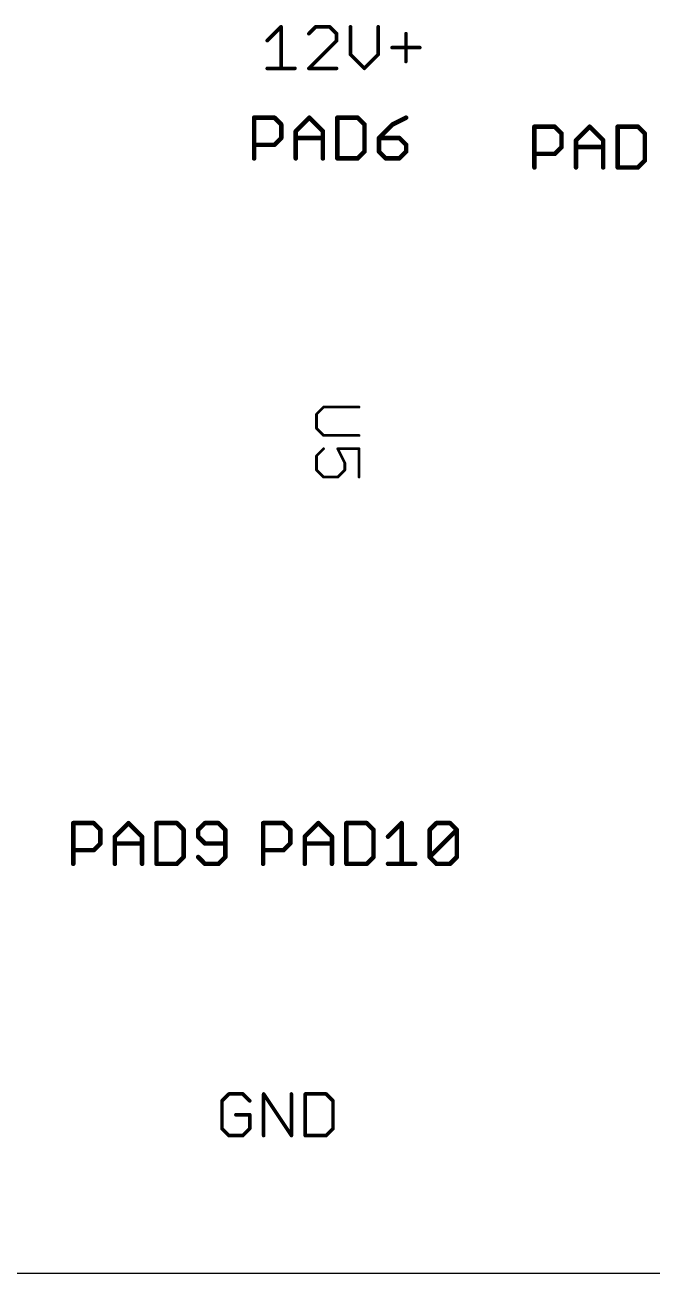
# Model space of a CAD drawing. Extents: x 0 to 11.2, y 0 to 11.2.
# Drawn here: x 4.864 to 5.558, y 0 to 1.38 of the extents above; entities that cross this region are included whole.
import ezdxf

# ---------------------------------------------------------------- set-up
doc = ezdxf.new("R2010")
doc.units = 0
doc.layers.add('20', color=53, linetype='CONTINUOUS')
doc.layers.add('25', color=253, linetype='CONTINUOUS')

msp = doc.modelspace()

# ---------------------------------------------------------------- linework, layer by layer
at = {"layer": '20'}
msp.add_line((0, 0), (11.21, 0), dxfattribs=at)
at = {"layer": '25'}
for points, const_width in [([(5.132, 1.362693), (5.147346, 1.378039)], 0.004), ([(5.147346, 1.378039), (5.147346, 1.332)], 0.004), ([(5.185712, 1.378039), (5.178039, 1.370366)], 0.004), ([(5.201059, 1.378039), (5.185712, 1.378039)], 0.004), ([(5.208732, 1.370366), (5.201059, 1.378039)], 0.004), ([(5.224078, 1.378039), (5.224078, 1.347346)], 0.004), ([(5.254771, 1.347346), (5.254771, 1.378039)], 0.004), ([(5.208732, 1.362693), (5.208732, 1.370366)], 0.004), ([(5.285464, 1.370366), (5.285464, 1.339673)], 0.004), ([(5.178039, 1.332), (5.208732, 1.362693)], 0.004), ([(5.270118, 1.35502), (5.300811, 1.35502)], 0.004), ([(5.224078, 1.347346), (5.239425, 1.332)], 0.004), ([(5.239425, 1.332), (5.254771, 1.347346)], 0.004), ([(5.132, 1.332), (5.162693, 1.332)], 0.004), ([(5.208732, 1.332), (5.178039, 1.332)], 0.004), ([(5.1175, 1.2325), (5.1175, 1.277538)], 0.005), ([(5.1175, 1.277538), (5.140019, 1.277538)], 0.005), ([(5.140019, 1.277538), (5.147526, 1.270032)], 0.005), ([(5.147526, 1.270032), (5.147526, 1.255019)], 0.005), ([(5.163539, 1.262526), (5.178552, 1.277538)], 0.005), ([(5.178552, 1.277538), (5.193565, 1.262526)], 0.005), ([(5.209578, 1.277538), (5.209578, 1.2325)], 0.005), ([(5.232098, 1.277538), (5.209578, 1.277538)], 0.005), ([(5.239604, 1.270032), (5.232098, 1.277538)], 0.005), ([(5.239604, 1.240006), (5.239604, 1.270032)], 0.005), ([(5.270631, 1.270032), (5.255618, 1.255019)], 0.005), ([(5.285643, 1.277538), (5.270631, 1.270032)], 0.005), ([(5.4275, 1.2225), (5.4275, 1.267538)], 0.005), ([(5.4275, 1.267538), (5.450019, 1.267538)], 0.005), ([(5.450019, 1.267538), (5.457526, 1.260032)], 0.005), ([(5.473539, 1.252526), (5.488552, 1.267538)], 0.005), ([(5.488552, 1.267538), (5.503565, 1.252526)], 0.005), ([(5.519578, 1.267538), (5.519578, 1.2225)], 0.005), ([(5.542098, 1.267538), (5.519578, 1.267538)], 0.005), ([(5.549604, 1.260032), (5.542098, 1.267538)], 0.005), ([(5.147526, 1.255019), (5.140019, 1.247513)], 0.005), ([(5.163539, 1.2325), (5.163539, 1.262526)], 0.005), ([(5.163539, 1.255019), (5.193565, 1.255019)], 0.005), ([(5.193565, 1.262526), (5.193565, 1.2325)], 0.005), ([(5.255618, 1.255019), (5.255618, 1.240006)], 0.005), ([(5.278137, 1.255019), (5.255618, 1.255019)], 0.005), ([(5.285643, 1.247513), (5.278137, 1.255019)], 0.005), ([(5.457526, 1.260032), (5.457526, 1.245019)], 0.005), ([(5.549604, 1.230006), (5.549604, 1.260032)], 0.005), ([(5.140019, 1.247513), (5.1175, 1.247513)], 0.005), ([(5.232098, 1.2325), (5.239604, 1.240006)], 0.005), ([(5.255618, 1.240006), (5.263124, 1.2325)], 0.005), ([(5.278137, 1.2325), (5.285643, 1.240006)], 0.005), ([(5.285643, 1.240006), (5.285643, 1.247513)], 0.005), ([(5.457526, 1.245019), (5.450019, 1.237513)], 0.005), ([(5.473539, 1.2225), (5.473539, 1.252526)], 0.005), ([(5.473539, 1.245019), (5.503565, 1.245019)], 0.005), ([(5.503565, 1.252526), (5.503565, 1.2225)], 0.005), ([(5.209578, 1.2325), (5.232098, 1.2325)], 0.005), ([(5.263124, 1.2325), (5.278137, 1.2325)], 0.005), ([(5.450019, 1.237513), (5.4275, 1.237513)], 0.005), ([(5.542098, 1.2225), (5.549604, 1.230006)], 0.005), ([(5.519578, 1.2225), (5.542098, 1.2225)], 0.005), ([(5.19434, 0.9575), (5.1865, 0.94966)], 0.003), ([(5.23354, 0.9575), (5.19434, 0.9575)], 0.003), ([(5.1865, 0.94966), (5.1865, 0.93398)], 0.003), ([(5.1865, 0.93398), (5.19434, 0.92614)], 0.003), ([(5.19434, 0.92614), (5.23354, 0.92614)], 0.003), ([(5.1865, 0.903621), (5.19434, 0.911461)], 0.003), ([(5.23354, 0.911461), (5.21002, 0.911461)], 0.003), ([(5.21002, 0.911461), (5.21786, 0.895781)], 0.003), ([(5.23354, 0.880101), (5.23354, 0.911461)], 0.003), ([(5.1865, 0.887941), (5.1865, 0.903621)], 0.003), ([(5.21786, 0.895781), (5.21786, 0.887941)], 0.003), ([(5.19434, 0.880101), (5.1865, 0.887941)], 0.003), ([(5.21786, 0.887941), (5.21002, 0.880101)], 0.003), ([(5.21002, 0.880101), (5.19434, 0.880101)], 0.003), ([(4.9175, 0.4525), (4.9175, 0.497538)], 0.005), ([(4.9175, 0.497538), (4.940019, 0.497538)], 0.005), ([(4.940019, 0.497538), (4.947526, 0.490032)], 0.005), ([(4.963539, 0.482526), (4.978552, 0.497538)], 0.005), ([(4.978552, 0.497538), (4.993565, 0.482526)], 0.005), ([(5.009578, 0.497538), (5.009578, 0.4525)], 0.005), ([(5.032098, 0.497538), (5.009578, 0.497538)], 0.005), ([(5.039604, 0.490032), (5.032098, 0.497538)], 0.005), ([(5.063124, 0.497538), (5.055618, 0.490032)], 0.005), ([(5.078137, 0.497538), (5.063124, 0.497538)], 0.005), ([(5.085643, 0.490032), (5.078137, 0.497538)], 0.005), ([(5.1275, 0.4525), (5.1275, 0.497538)], 0.005), ([(5.1275, 0.497538), (5.150019, 0.497538)], 0.005), ([(5.150019, 0.497538), (5.157526, 0.490032)], 0.005), ([(5.173539, 0.482526), (5.188552, 0.497538)], 0.005), ([(5.188552, 0.497538), (5.203565, 0.482526)], 0.005), ([(5.219578, 0.497538), (5.219578, 0.4525)], 0.005), ([(5.242098, 0.497538), (5.219578, 0.497538)], 0.005), ([(5.249604, 0.490032), (5.242098, 0.497538)], 0.005), ([(5.265618, 0.482526), (5.280631, 0.497538)], 0.005), ([(5.280631, 0.497538), (5.280631, 0.4525)], 0.005), ([(5.311657, 0.490032), (5.319163, 0.497538)], 0.005), ([(5.319163, 0.497538), (5.334176, 0.497538)], 0.005), ([(5.334176, 0.497538), (5.341683, 0.490032)], 0.005), ([(4.947526, 0.490032), (4.947526, 0.475019)], 0.005), ([(4.963539, 0.4525), (4.963539, 0.482526)], 0.005), ([(4.993565, 0.482526), (4.993565, 0.4525)], 0.005), ([(5.039604, 0.460006), (5.039604, 0.490032)], 0.005), ([(5.055618, 0.490032), (5.055618, 0.482526)], 0.005), ([(5.055618, 0.482526), (5.063124, 0.475019)], 0.005), ([(5.085643, 0.460006), (5.085643, 0.490032)], 0.005), ([(5.157526, 0.490032), (5.157526, 0.475019)], 0.005), ([(5.173539, 0.4525), (5.173539, 0.482526)], 0.005), ([(5.203565, 0.482526), (5.203565, 0.4525)], 0.005), ([(5.249604, 0.460006), (5.249604, 0.490032)], 0.005), ([(5.311657, 0.460006), (5.311657, 0.490032)], 0.005), ([(5.311657, 0.460006), (5.341683, 0.490032)], 0.005), ([(5.341683, 0.490032), (5.341683, 0.460006)], 0.005), ([(4.940019, 0.467513), (4.9175, 0.467513)], 0.005), ([(4.947526, 0.475019), (4.940019, 0.467513)], 0.005), ([(4.963539, 0.475019), (4.993565, 0.475019)], 0.005), ([(5.063124, 0.475019), (5.085643, 0.475019)], 0.005), ([(5.150019, 0.467513), (5.1275, 0.467513)], 0.005), ([(5.157526, 0.475019), (5.150019, 0.467513)], 0.005), ([(5.173539, 0.475019), (5.203565, 0.475019)], 0.005), ([(5.032098, 0.4525), (5.039604, 0.460006)], 0.005), ([(5.055618, 0.460006), (5.063124, 0.4525)], 0.005), ([(5.078137, 0.4525), (5.085643, 0.460006)], 0.005), ([(5.242098, 0.4525), (5.249604, 0.460006)], 0.005), ([(5.319163, 0.4525), (5.311657, 0.460006)], 0.005), ([(5.341683, 0.460006), (5.334176, 0.4525)], 0.005), ([(5.009578, 0.4525), (5.032098, 0.4525)], 0.005), ([(5.063124, 0.4525), (5.078137, 0.4525)], 0.005), ([(5.219578, 0.4525), (5.242098, 0.4525)], 0.005), ([(5.265618, 0.4525), (5.295643, 0.4525)], 0.005), ([(5.334176, 0.4525), (5.319163, 0.4525)], 0.005), ([(5.089673, 0.198039), (5.082, 0.190366)], 0.004), ([(5.10502, 0.198039), (5.089673, 0.198039)], 0.004), ([(5.112693, 0.190366), (5.10502, 0.198039)], 0.004), ([(5.128039, 0.152), (5.128039, 0.198039)], 0.004), ([(5.128039, 0.198039), (5.158732, 0.152)], 0.004), ([(5.158732, 0.152), (5.158732, 0.198039)], 0.004), ([(5.174078, 0.198039), (5.174078, 0.152)], 0.004), ([(5.197098, 0.198039), (5.174078, 0.198039)], 0.004), ([(5.204771, 0.190366), (5.197098, 0.198039)], 0.004), ([(5.082, 0.190366), (5.082, 0.159673)], 0.004), ([(5.204771, 0.159673), (5.204771, 0.190366)], 0.004), ([(5.112693, 0.17502), (5.097346, 0.17502)], 0.004), ([(5.112693, 0.159673), (5.112693, 0.17502)], 0.004), ([(5.082, 0.159673), (5.089673, 0.152)], 0.004), ([(5.089673, 0.152), (5.10502, 0.152)], 0.004), ([(5.10502, 0.152), (5.112693, 0.159673)], 0.004), ([(5.174078, 0.152), (5.197098, 0.152)], 0.004), ([(5.197098, 0.152), (5.204771, 0.159673)], 0.004)]:
    msp.add_lwpolyline(points, dxfattribs=dict(at, const_width=const_width))
for points, const_width in [([(5.148346, 1.378039, 1), (5.146346, 1.378039)], 0.002), ([(5.148053, 1.377332, 1), (5.146639, 1.378746)], 0.002), ([(5.177332, 1.371073, 1), (5.178746, 1.369659)], 0.002), ([(5.185712, 1.379039, 1), (5.185712, 1.377039)], 0.002), ([(5.186419, 1.377332, 1), (5.185005, 1.378746)], 0.002), ([(5.201766, 1.378746, 1), (5.200352, 1.377332)], 0.002), ([(5.201059, 1.377039, 1), (5.201059, 1.379039)], 0.002), ([(5.209732, 1.370366, 1), (5.207732, 1.370366)], 0.002), ([(5.208025, 1.369659, 1), (5.209439, 1.371073)], 0.002), ([(5.225078, 1.378039, 1), (5.223078, 1.378039)], 0.002), ([(5.255771, 1.378039, 1), (5.253771, 1.378039)], 0.002), ([(5.286464, 1.370366, 1), (5.284464, 1.370366)], 0.002), ([(5.131293, 1.3634, 1), (5.132707, 1.361986)], 0.002), ([(5.207732, 1.362693, 1), (5.209732, 1.362693)], 0.002), ([(5.209439, 1.361986, 1), (5.208025, 1.3634)], 0.002), ([(5.270118, 1.35602, 1), (5.270118, 1.35402)], 0.002), ([(5.300811, 1.35402, 1), (5.300811, 1.35602)], 0.002), ([(5.224786, 1.348053, 1), (5.223371, 1.346639)], 0.002), ([(5.223078, 1.347346, 1), (5.225078, 1.347346)], 0.002), ([(5.253771, 1.347346, 1), (5.255771, 1.347346)], 0.002), ([(5.255478, 1.346639, 1), (5.254064, 1.348053)], 0.002), ([(5.284464, 1.339673, 1), (5.286464, 1.339673)], 0.002), ([(5.132, 1.333, 1), (5.132, 1.331)], 0.002), ([(5.146346, 1.332, 1), (5.148346, 1.332)], 0.002), ([(5.162693, 1.331, 1), (5.162693, 1.333)], 0.002), ([(5.178039, 1.333, 1), (5.178039, 1.331)], 0.002), ([(5.177332, 1.332707, 1), (5.178746, 1.331293)], 0.002), ([(5.208732, 1.331, 1), (5.208732, 1.333)], 0.002), ([(5.238718, 1.332707, 1), (5.240132, 1.331293)], 0.002), ([(5.238718, 1.331293, 1), (5.240132, 1.332707)], 0.002), ([(5.11875, 1.277538, 1), (5.11625, 1.277538)], 0.0025), ([(5.1175, 1.278788, 1), (5.1175, 1.276288)], 0.0025), ([(5.140903, 1.278422, 1), (5.139135, 1.276655)], 0.0025), ([(5.140019, 1.276288, 1), (5.140019, 1.278788)], 0.0025), ([(5.148776, 1.270032, 1), (5.146276, 1.270032)], 0.0025), ([(5.146642, 1.269148, 1), (5.148409, 1.270916)], 0.0025), ([(5.179436, 1.278422, 1), (5.177668, 1.276655)], 0.0025), ([(5.179436, 1.276655, 1), (5.177668, 1.278422)], 0.0025), ([(5.210828, 1.277538, 1), (5.208328, 1.277538)], 0.0025), ([(5.209578, 1.278788, 1), (5.209578, 1.276288)], 0.0025), ([(5.232982, 1.278422, 1), (5.231214, 1.276655)], 0.0025), ([(5.232098, 1.276288, 1), (5.232098, 1.278788)], 0.0025), ([(5.240854, 1.270032, 1), (5.238354, 1.270032)], 0.0025), ([(5.23872, 1.269148, 1), (5.240488, 1.270916)], 0.0025), ([(5.270072, 1.27115, 1), (5.27119, 1.268914)], 0.0025), ([(5.271514, 1.269148, 1), (5.269747, 1.270916)], 0.0025), ([(5.286202, 1.27642, 1), (5.285084, 1.278656)], 0.0025), ([(5.42875, 1.267538, 1), (5.42625, 1.267538)], 0.0025), ([(5.4275, 1.268788, 1), (5.4275, 1.266288)], 0.0025), ([(5.450903, 1.268422, 1), (5.449135, 1.266655)], 0.0025), ([(5.450019, 1.266288, 1), (5.450019, 1.268788)], 0.0025), ([(5.489436, 1.268422, 1), (5.487668, 1.266655)], 0.0025), ([(5.489436, 1.266655, 1), (5.487668, 1.268422)], 0.0025), ([(5.520828, 1.267538, 1), (5.518328, 1.267538)], 0.0025), ([(5.519578, 1.268788, 1), (5.519578, 1.266288)], 0.0025), ([(5.542982, 1.268422, 1), (5.541214, 1.266655)], 0.0025), ([(5.542098, 1.266288, 1), (5.542098, 1.268788)], 0.0025), ([(5.146276, 1.255019, 1), (5.148776, 1.255019)], 0.0025), ([(5.148409, 1.254135, 1), (5.146642, 1.255903)], 0.0025), ([(5.164789, 1.262526, 1), (5.162289, 1.262526)], 0.0025), ([(5.162655, 1.263409, 1), (5.164423, 1.261642)], 0.0025), ([(5.163539, 1.256269, 1), (5.163539, 1.253769)], 0.0025), ([(5.194815, 1.262526, 1), (5.192315, 1.262526)], 0.0025), ([(5.192681, 1.261642, 1), (5.194449, 1.263409)], 0.0025), ([(5.193565, 1.253769, 1), (5.193565, 1.256269)], 0.0025), ([(5.256868, 1.255019, 1), (5.254368, 1.255019)], 0.0025), ([(5.255618, 1.256269, 1), (5.255618, 1.253769)], 0.0025), ([(5.254734, 1.255903, 1), (5.256502, 1.254135)], 0.0025), ([(5.279021, 1.255903, 1), (5.277253, 1.254135)], 0.0025), ([(5.278137, 1.253769, 1), (5.278137, 1.256269)], 0.0025), ([(5.458776, 1.260032, 1), (5.456276, 1.260032)], 0.0025), ([(5.456642, 1.259148, 1), (5.458409, 1.260916)], 0.0025), ([(5.550854, 1.260032, 1), (5.548354, 1.260032)], 0.0025), ([(5.54872, 1.259148, 1), (5.550488, 1.260916)], 0.0025), ([(5.1175, 1.248763, 1), (5.1175, 1.246263)], 0.0025), ([(5.139135, 1.248397, 1), (5.140903, 1.246629)], 0.0025), ([(5.140019, 1.246263, 1), (5.140019, 1.248763)], 0.0025), ([(5.240488, 1.239123, 1), (5.23872, 1.24089)], 0.0025), ([(5.256502, 1.24089, 1), (5.254734, 1.239123)], 0.0025), ([(5.286893, 1.247513, 1), (5.284393, 1.247513)], 0.0025), ([(5.284759, 1.246629, 1), (5.286527, 1.248397)], 0.0025), ([(5.286527, 1.239123, 1), (5.284759, 1.24089)], 0.0025), ([(5.456276, 1.245019, 1), (5.458776, 1.245019)], 0.0025), ([(5.458409, 1.244135, 1), (5.456642, 1.245903)], 0.0025), ([(5.474789, 1.252526, 1), (5.472289, 1.252526)], 0.0025), ([(5.472655, 1.253409, 1), (5.474423, 1.251642)], 0.0025), ([(5.473539, 1.246269, 1), (5.473539, 1.243769)], 0.0025), ([(5.504815, 1.252526, 1), (5.502315, 1.252526)], 0.0025), ([(5.502681, 1.251642, 1), (5.504449, 1.253409)], 0.0025), ([(5.503565, 1.243769, 1), (5.503565, 1.246269)], 0.0025), ([(5.11625, 1.2325, 1), (5.11875, 1.2325)], 0.0025), ([(5.162289, 1.2325, 1), (5.164789, 1.2325)], 0.0025), ([(5.192315, 1.2325, 1), (5.194815, 1.2325)], 0.0025), ([(5.209578, 1.23375, 1), (5.209578, 1.23125)], 0.0025), ([(5.208328, 1.2325, 1), (5.210828, 1.2325)], 0.0025), ([(5.231214, 1.233384, 1), (5.232982, 1.231616)], 0.0025), ([(5.232098, 1.23125, 1), (5.232098, 1.23375)], 0.0025), ([(5.238354, 1.240006, 1), (5.240854, 1.240006)], 0.0025), ([(5.254368, 1.240006, 1), (5.256868, 1.240006)], 0.0025), ([(5.263124, 1.23375, 1), (5.263124, 1.23125)], 0.0025), ([(5.26224, 1.231616, 1), (5.264008, 1.233384)], 0.0025), ([(5.277253, 1.233384, 1), (5.279021, 1.231616)], 0.0025), ([(5.278137, 1.23125, 1), (5.278137, 1.23375)], 0.0025), ([(5.284393, 1.240006, 1), (5.286893, 1.240006)], 0.0025), ([(5.4275, 1.238763, 1), (5.4275, 1.236263)], 0.0025), ([(5.449135, 1.238397, 1), (5.450903, 1.236629)], 0.0025), ([(5.450019, 1.236263, 1), (5.450019, 1.238763)], 0.0025), ([(5.548354, 1.230006, 1), (5.550854, 1.230006)], 0.0025), ([(5.550488, 1.229123, 1), (5.54872, 1.23089)], 0.0025), ([(5.42625, 1.2225, 1), (5.42875, 1.2225)], 0.0025), ([(5.472289, 1.2225, 1), (5.474789, 1.2225)], 0.0025), ([(5.502315, 1.2225, 1), (5.504815, 1.2225)], 0.0025), ([(5.519578, 1.22375, 1), (5.519578, 1.22125)], 0.0025), ([(5.518328, 1.2225, 1), (5.520828, 1.2225)], 0.0025), ([(5.541214, 1.223384, 1), (5.542982, 1.221616)], 0.0025), ([(5.542098, 1.22125, 1), (5.542098, 1.22375)], 0.0025), ([(5.19434, 0.95825, 1), (5.19434, 0.95675)], 0.0015), ([(5.19487, 0.95697, 1), (5.19381, 0.95803)], 0.0015), ([(5.23354, 0.95675, 1), (5.23354, 0.95825)], 0.0015), ([(5.18725, 0.94966, 1), (5.18575, 0.94966)], 0.0015), ([(5.18597, 0.95019, 1), (5.18703, 0.94913)], 0.0015), ([(5.18703, 0.93451, 1), (5.18597, 0.93345)], 0.0015), ([(5.18575, 0.93398, 1), (5.18725, 0.93398)], 0.0015), ([(5.19434, 0.92689, 1), (5.19434, 0.92539)], 0.0015), ([(5.19381, 0.92561, 1), (5.19487, 0.92667)], 0.0015), ([(5.23354, 0.92539, 1), (5.23354, 0.92689)], 0.0015), ([(5.19487, 0.91093, 1), (5.19381, 0.911991)], 0.0015), ([(5.21002, 0.912211, 1), (5.21002, 0.910711)], 0.0015), ([(5.210691, 0.911796, 1), (5.209349, 0.911125)], 0.0015), ([(5.23429, 0.911461, 1), (5.23279, 0.911461)], 0.0015), ([(5.23354, 0.910711, 1), (5.23354, 0.912211)], 0.0015), ([(5.18725, 0.903621, 1), (5.18575, 0.903621)], 0.0015), ([(5.18597, 0.904151, 1), (5.18703, 0.90309)], 0.0015), ([(5.21861, 0.895781, 1), (5.21711, 0.895781)], 0.0015), ([(5.18703, 0.888471, 1), (5.18597, 0.88741)], 0.0015), ([(5.18575, 0.887941, 1), (5.18725, 0.887941)], 0.0015), ([(5.21711, 0.887941, 1), (5.21861, 0.887941)], 0.0015), ([(5.217189, 0.895445, 1), (5.218531, 0.896116)], 0.0015), ([(5.21839, 0.88741, 1), (5.21733, 0.888471)], 0.0015), ([(5.19434, 0.880851, 1), (5.19434, 0.879351)], 0.0015), ([(5.19381, 0.87957, 1), (5.19487, 0.880631)], 0.0015), ([(5.20949, 0.880631, 1), (5.21055, 0.87957)], 0.0015), ([(5.21002, 0.879351, 1), (5.21002, 0.880851)], 0.0015), ([(5.23279, 0.880101, 1), (5.23429, 0.880101)], 0.0015), ([(4.91875, 0.497538, 1), (4.91625, 0.497538)], 0.0025), ([(4.9175, 0.498788, 1), (4.9175, 0.496288)], 0.0025), ([(4.940903, 0.498422, 1), (4.939135, 0.496655)], 0.0025), ([(4.940019, 0.496288, 1), (4.940019, 0.498788)], 0.0025), ([(4.979436, 0.498422, 1), (4.977668, 0.496655)], 0.0025), ([(4.979436, 0.496655, 1), (4.977668, 0.498422)], 0.0025), ([(5.010828, 0.497538, 1), (5.008328, 0.497538)], 0.0025), ([(5.009578, 0.498788, 1), (5.009578, 0.496288)], 0.0025), ([(5.032982, 0.498422, 1), (5.031214, 0.496655)], 0.0025), ([(5.032098, 0.496288, 1), (5.032098, 0.498788)], 0.0025), ([(5.063124, 0.498788, 1), (5.063124, 0.496288)], 0.0025), ([(5.064008, 0.496655, 1), (5.06224, 0.498422)], 0.0025), ([(5.079021, 0.498422, 1), (5.077253, 0.496655)], 0.0025), ([(5.078137, 0.496288, 1), (5.078137, 0.498788)], 0.0025), ([(5.12875, 0.497538, 1), (5.12625, 0.497538)], 0.0025), ([(5.1275, 0.498788, 1), (5.1275, 0.496288)], 0.0025), ([(5.150903, 0.498422, 1), (5.149135, 0.496655)], 0.0025), ([(5.150019, 0.496288, 1), (5.150019, 0.498788)], 0.0025), ([(5.189436, 0.498422, 1), (5.187668, 0.496655)], 0.0025), ([(5.189436, 0.496655, 1), (5.187668, 0.498422)], 0.0025), ([(5.220828, 0.497538, 1), (5.218328, 0.497538)], 0.0025), ([(5.219578, 0.498788, 1), (5.219578, 0.496288)], 0.0025), ([(5.242982, 0.498422, 1), (5.241214, 0.496655)], 0.0025), ([(5.242098, 0.496288, 1), (5.242098, 0.498788)], 0.0025), ([(5.281881, 0.497538, 1), (5.279381, 0.497538)], 0.0025), ([(5.281514, 0.496655, 1), (5.279747, 0.498422)], 0.0025), ([(5.319163, 0.498788, 1), (5.319163, 0.496288)], 0.0025), ([(5.320047, 0.496655, 1), (5.31828, 0.498422)], 0.0025), ([(5.33506, 0.498422, 1), (5.333292, 0.496655)], 0.0025), ([(5.334176, 0.496288, 1), (5.334176, 0.498788)], 0.0025), ([(4.948776, 0.490032, 1), (4.946276, 0.490032)], 0.0025), ([(4.946642, 0.489148, 1), (4.948409, 0.490916)], 0.0025), ([(4.964789, 0.482526, 1), (4.962289, 0.482526)], 0.0025), ([(4.962655, 0.483409, 1), (4.964423, 0.481642)], 0.0025), ([(4.994815, 0.482526, 1), (4.992315, 0.482526)], 0.0025), ([(4.992681, 0.481642, 1), (4.994449, 0.483409)], 0.0025), ([(5.040854, 0.490032, 1), (5.038354, 0.490032)], 0.0025), ([(5.03872, 0.489148, 1), (5.040488, 0.490916)], 0.0025), ([(5.056868, 0.490032, 1), (5.054368, 0.490032)], 0.0025), ([(5.054734, 0.490916, 1), (5.056502, 0.489148)], 0.0025), ([(5.056502, 0.483409, 1), (5.054734, 0.481642)], 0.0025), ([(5.054368, 0.482526, 1), (5.056868, 0.482526)], 0.0025), ([(5.086893, 0.490032, 1), (5.084393, 0.490032)], 0.0025), ([(5.084759, 0.489148, 1), (5.086527, 0.490916)], 0.0025), ([(5.158776, 0.490032, 1), (5.156276, 0.490032)], 0.0025), ([(5.156642, 0.489148, 1), (5.158409, 0.490916)], 0.0025), ([(5.174789, 0.482526, 1), (5.172289, 0.482526)], 0.0025), ([(5.172655, 0.483409, 1), (5.174423, 0.481642)], 0.0025), ([(5.204815, 0.482526, 1), (5.202315, 0.482526)], 0.0025), ([(5.202681, 0.481642, 1), (5.204449, 0.483409)], 0.0025), ([(5.250854, 0.490032, 1), (5.248354, 0.490032)], 0.0025), ([(5.24872, 0.489148, 1), (5.250488, 0.490916)], 0.0025), ([(5.264734, 0.483409, 1), (5.266502, 0.481642)], 0.0025), ([(5.312907, 0.490032, 1), (5.310407, 0.490032)], 0.0025), ([(5.310773, 0.490916, 1), (5.312541, 0.489148)], 0.0025), ([(5.342933, 0.490032, 1), (5.340433, 0.490032)], 0.0025), ([(5.342566, 0.489148, 1), (5.340799, 0.490916)], 0.0025), ([(5.340799, 0.489148, 1), (5.342566, 0.490916)], 0.0025), ([(4.9175, 0.468763, 1), (4.9175, 0.466263)], 0.0025), ([(4.939135, 0.468397, 1), (4.940903, 0.466629)], 0.0025), ([(4.940019, 0.466263, 1), (4.940019, 0.468763)], 0.0025), ([(4.946276, 0.475019, 1), (4.948776, 0.475019)], 0.0025), ([(4.948409, 0.474135, 1), (4.946642, 0.475903)], 0.0025), ([(4.963539, 0.476269, 1), (4.963539, 0.473769)], 0.0025), ([(4.993565, 0.473769, 1), (4.993565, 0.476269)], 0.0025), ([(5.063124, 0.476269, 1), (5.063124, 0.473769)], 0.0025), ([(5.06224, 0.474135, 1), (5.064008, 0.475903)], 0.0025), ([(5.085643, 0.473769, 1), (5.085643, 0.476269)], 0.0025), ([(5.1275, 0.468763, 1), (5.1275, 0.466263)], 0.0025), ([(5.149135, 0.468397, 1), (5.150903, 0.466629)], 0.0025), ([(5.150019, 0.466263, 1), (5.150019, 0.468763)], 0.0025), ([(5.156276, 0.475019, 1), (5.158776, 0.475019)], 0.0025), ([(5.158409, 0.474135, 1), (5.156642, 0.475903)], 0.0025), ([(5.173539, 0.476269, 1), (5.173539, 0.473769)], 0.0025), ([(5.203565, 0.473769, 1), (5.203565, 0.476269)], 0.0025), ([(5.038354, 0.460006, 1), (5.040854, 0.460006)], 0.0025), ([(5.040488, 0.459123, 1), (5.03872, 0.46089)], 0.0025), ([(5.056502, 0.46089, 1), (5.054734, 0.459123)], 0.0025), ([(5.084393, 0.460006, 1), (5.086893, 0.460006)], 0.0025), ([(5.086527, 0.459123, 1), (5.084759, 0.46089)], 0.0025), ([(5.248354, 0.460006, 1), (5.250854, 0.460006)], 0.0025), ([(5.250488, 0.459123, 1), (5.24872, 0.46089)], 0.0025), ([(5.312541, 0.46089, 1), (5.310773, 0.459123)], 0.0025), ([(5.310773, 0.46089, 1), (5.312541, 0.459123)], 0.0025), ([(5.310407, 0.460006, 1), (5.312907, 0.460006)], 0.0025), ([(5.340433, 0.460006, 1), (5.342933, 0.460006)], 0.0025), ([(5.342566, 0.459123, 1), (5.340799, 0.46089)], 0.0025), ([(4.91625, 0.4525, 1), (4.91875, 0.4525)], 0.0025), ([(4.962289, 0.4525, 1), (4.964789, 0.4525)], 0.0025), ([(4.992315, 0.4525, 1), (4.994815, 0.4525)], 0.0025), ([(5.009578, 0.45375, 1), (5.009578, 0.45125)], 0.0025), ([(5.008328, 0.4525, 1), (5.010828, 0.4525)], 0.0025), ([(5.031214, 0.453384, 1), (5.032982, 0.451616)], 0.0025), ([(5.032098, 0.45125, 1), (5.032098, 0.45375)], 0.0025), ([(5.063124, 0.45375, 1), (5.063124, 0.45125)], 0.0025), ([(5.06224, 0.451616, 1), (5.064008, 0.453384)], 0.0025), ([(5.077253, 0.453384, 1), (5.079021, 0.451616)], 0.0025), ([(5.078137, 0.45125, 1), (5.078137, 0.45375)], 0.0025), ([(5.12625, 0.4525, 1), (5.12875, 0.4525)], 0.0025), ([(5.172289, 0.4525, 1), (5.174789, 0.4525)], 0.0025), ([(5.202315, 0.4525, 1), (5.204815, 0.4525)], 0.0025), ([(5.219578, 0.45375, 1), (5.219578, 0.45125)], 0.0025), ([(5.218328, 0.4525, 1), (5.220828, 0.4525)], 0.0025), ([(5.241214, 0.453384, 1), (5.242982, 0.451616)], 0.0025), ([(5.242098, 0.45125, 1), (5.242098, 0.45375)], 0.0025), ([(5.265618, 0.45375, 1), (5.265618, 0.45125)], 0.0025), ([(5.279381, 0.4525, 1), (5.281881, 0.4525)], 0.0025), ([(5.295643, 0.45125, 1), (5.295643, 0.45375)], 0.0025), ([(5.319163, 0.45375, 1), (5.319163, 0.45125)], 0.0025), ([(5.31828, 0.451616, 1), (5.320047, 0.453384)], 0.0025), ([(5.333292, 0.453384, 1), (5.33506, 0.451616)], 0.0025), ([(5.334176, 0.45125, 1), (5.334176, 0.45375)], 0.0025), ([(5.089673, 0.199039, 1), (5.089673, 0.197039)], 0.002), ([(5.09038, 0.197332, 1), (5.088966, 0.198746)], 0.002), ([(5.105727, 0.198746, 1), (5.104312, 0.197332)], 0.002), ([(5.10502, 0.197039, 1), (5.10502, 0.199039)], 0.002), ([(5.129039, 0.198039, 1), (5.127039, 0.198039)], 0.002), ([(5.128871, 0.198594, 1), (5.127207, 0.197485)], 0.002), ([(5.159732, 0.198039, 1), (5.157732, 0.198039)], 0.002), ([(5.175078, 0.198039, 1), (5.173078, 0.198039)], 0.002), ([(5.174078, 0.199039, 1), (5.174078, 0.197039)], 0.002), ([(5.197805, 0.198746, 1), (5.196391, 0.197332)], 0.002), ([(5.197098, 0.197039, 1), (5.197098, 0.199039)], 0.002), ([(5.083, 0.190366, 1), (5.081, 0.190366)], 0.002), ([(5.081293, 0.191073, 1), (5.082707, 0.189659)], 0.002), ([(5.111986, 0.189659, 1), (5.1134, 0.191073)], 0.002), ([(5.205771, 0.190366, 1), (5.203771, 0.190366)], 0.002), ([(5.204064, 0.189659, 1), (5.205478, 0.191073)], 0.002), ([(5.097346, 0.17602, 1), (5.097346, 0.17402)], 0.002), ([(5.113693, 0.17502, 1), (5.111693, 0.17502)], 0.002), ([(5.112693, 0.17402, 1), (5.112693, 0.17602)], 0.002), ([(5.082707, 0.16038, 1), (5.081293, 0.158966)], 0.002), ([(5.081, 0.159673, 1), (5.083, 0.159673)], 0.002), ([(5.089673, 0.153, 1), (5.089673, 0.151)], 0.002), ([(5.088966, 0.151293, 1), (5.09038, 0.152707)], 0.002), ([(5.104312, 0.152707, 1), (5.105727, 0.151293)], 0.002), ([(5.10502, 0.151, 1), (5.10502, 0.153)], 0.002), ([(5.111693, 0.159673, 1), (5.113693, 0.159673)], 0.002), ([(5.1134, 0.158966, 1), (5.111986, 0.16038)], 0.002), ([(5.127039, 0.152, 1), (5.129039, 0.152)], 0.002), ([(5.157732, 0.152, 1), (5.159732, 0.152)], 0.002), ([(5.1579, 0.151445, 1), (5.159564, 0.152555)], 0.002), ([(5.174078, 0.153, 1), (5.174078, 0.151)], 0.002), ([(5.173078, 0.152, 1), (5.175078, 0.152)], 0.002), ([(5.196391, 0.152707, 1), (5.197805, 0.151293)], 0.002), ([(5.197098, 0.151, 1), (5.197098, 0.153)], 0.002), ([(5.203771, 0.159673, 1), (5.205771, 0.159673)], 0.002), ([(5.205478, 0.158966, 1), (5.204064, 0.16038)], 0.002)]:
    msp.add_lwpolyline(points, format="xyb", dxfattribs=dict(at, const_width=const_width))

doc.saveas('drawing.dxf')
